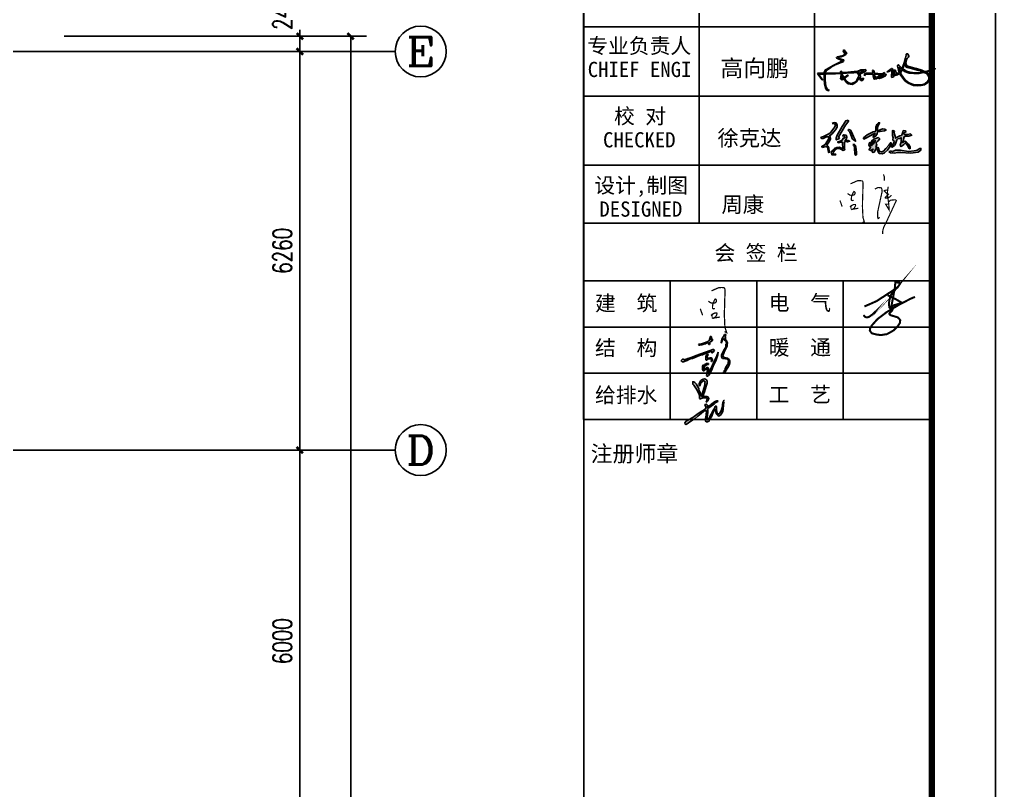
# Model space of a CAD drawing. Extents: x -17471 to 313636, y -71590 to 757901.
# Drawn here: x 110767 to 126100, y 176488 to 188595 of the extents above; entities that cross this region are included whole.
import ezdxf
from ezdxf.enums import TextEntityAlignment as Align

# ---------------------------------------------------------------- set-up
doc = ezdxf.new("R2010")
doc.units = 0
doc.header["$LTSCALE"] = 1000
doc.header["$MEASUREMENT"] = 0
for name, color, linetype in [('AXIS', 3, 'Continuous'), ('AXIS_TEXT', 7, 'Continuous'), ('DOTE', 1, 'Continuous'), ('PUB_TITLE', 4, 'Continuous'), ('图框', 7, 'Continuous'), ('玻璃', 155, 'Continuous')]:
    doc.layers.add(name, color=color, linetype=linetype)
doc.styles.add('_TCH_AXIS', font='COMPLEX', dxfattribs={"bigfont": 'GBCBIG'})
doc.styles.add('_TCH_DIM_T3', font='SIMPLEX', dxfattribs={"width": 0.705882, "bigfont": 'GBCBIG'})
doc.styles.add('COMPLEX', font='COMPLEX')
doc.styles.add('STYLE-黑体', font='simhei.ttf')
doc.styles.add('宋体', font='')
doc.styles.get('宋体').set_extended_font_data('SimSun')
doc.dimstyles.new('_TCH_ARCH&&100', dxfattribs={"dimtxt": 297.5, "dimasz": 100, "dimexe": 250, "dimexo": 300, "dimgap": 126.25, "dimtad": 1, "dimdec": 0, "dimzin": 0, "dimdsep": 46, "dimtxsty": '_TCH_DIM_T3', "dimblk": 'ARCHTICK', "dimcen": 0.09, "dimclrt": 7, "dimazin": 2, "dimtfac": 1, "dimtdec": 0, "dimtix": 1, "dimtmove": 2, "dimatfit": 3, "dimfxl": 0, "dimtolj": 1, "dimtzin": 0, "dimarcsym": 0})

# ---------------------------------------------------------------- blocks, each defined once
blk = doc.blocks.new('4444')
h = blk.add_hatch(color=256)
h.paths.add_polyline_path([(2410803, -791016), (2411313, -790632), (2412093, -789663), (2412505, -789070), (2412505, -788632), (2412242, -788111), (2411995, -788061), (2411616, -788105), (2411337, -788249), (2411892, -788360), (2412142, -788625), (2411979, -789013), (2411323, -789917), (2411020, -790315), (2410344, -790681), (2409405, -791142), (2408864, -791348), (2409008, -791619), (2409381, -791619), (2410113, -791261), (2410591, -791261), (2410731, -791432), (2410352, -792141), (2409776, -792930), (2409051, -793396), (2409221, -793632), (2409951, -793375), (2410308, -793539), (2410484, -794326), (2410561, -794770), (2410775, -794716), (2410698, -794452), (2410632, -793707), (2410385, -793306), (2410199, -793131), (2410797, -792211), (2410973, -791685), (2410935, -791197)])
h.paths.add_polyline_path([(2412531, -790837), (2412249, -791573), (2412276, -791917), (2412772, -791711), (2413009, -791612), (2412875, -791312), (2412868, -791146), (2414343, -788610), (2414866, -787929), (2415056, -787702), (2414976, -787475), (2414425, -787668), (2413626, -788914)])
h.paths.add_polyline_path([(2415969, -791762), (2416617, -792227), (2416466, -791795), (2416131, -791152), (2415795, -790270), (2415493, -789740), (2415114, -789595), (2414877, -789713), (2415352, -790226)])
h.paths.add_polyline_path([(2414395, -792307), (2414806, -792394), (2415319, -792232), (2414968, -792097), (2414260, -792075), (2414552, -791735), (2414671, -791324), (2414492, -790892), (2414022, -790779), (2413736, -790919), (2413887, -791184), (2414103, -791119), (2414243, -791411), (2414081, -791551), (2413876, -791513), (2413736, -791729), (2413692, -791875), (2413509, -792053), (2412757, -792356), (2412606, -792431), (2412741, -792577), (2413519, -792431), (2413714, -792475), (2413703, -792761), (2413746, -793806), (2413741, -794022), (2413492, -793774), (2412990, -793579), (2412433, -793644), (2411909, -793833), (2411487, -794238), (2411185, -794659), (2411196, -794962), (2411325, -795297), (2411498, -795297), (2412033, -795383), (2412179, -795097), (2411839, -795097), (2411568, -794994), (2411698, -794584), (2412011, -794141), (2412406, -793893), (2412725, -793844), (2413044, -793828), (2413470, -794071), (2413838, -794292), (2414195, -794136), (2414168, -793849), (2414119, -792915), (2414151, -792429)])
h.paths.add_polyline_path([(2416358, -793833), (2416472, -795062), (2416627, -795390), (2416841, -795271), (2416841, -794854), (2416752, -793990), (2416645, -793198), (2416293, -792918), (2415983, -792950), (2416306, -793178)])
h.paths.add_polyline_path([(2419255, -790808), (2418380, -791452), (2418385, -791579), (2418495, -791741), (2419045, -791464), (2419732, -791113), (2420722, -790547), (2421000, -790395), (2420806, -790793), (2420581, -791194), (2420675, -791354), (2421209, -791039), (2421508, -790531), (2421576, -790094), (2422116, -790020), (2423101, -789895), (2423457, -789732), (2423227, -789533), (2422698, -789481), (2422142, -789643), (2421608, -789926), (2421582, -789675), (2421555, -789115), (2421665, -788685), (2421922, -788350), (2422027, -788099), (2421760, -788078), (2421377, -788470), (2421162, -789099), (2421162, -789939), (2420544, -790138)])
h.paths.add_polyline_path([(2422893, -794437), (2422413, -794640), (2422044, -794542), (2421919, -794305), (2421814, -793957), (2421720, -793648), (2421393, -793582), (2421163, -793536), (2421229, -793241), (2421400, -793011), (2421288, -792860), (2421262, -792570), (2421637, -792196), (2422057, -791696), (2421801, -791414), (2421518, -791453), (2420716, -791736), (2420203, -792183), (2420177, -792827), (2420315, -793162), (2420085, -793195), (2419947, -792860), (2419861, -792406), (2419644, -792709), (2419618, -793097), (2419769, -793340), (2419999, -793642), (2419835, -793846), (2419657, -794063), (2419789, -794240), (2420052, -794332), (2420328, -794076), (2420552, -794003), (2420453, -794247), (2420374, -794496), (2420532, -794785), (2420815, -794674), (2420999, -794279), (2421176, -793911), (2421492, -793964), (2421604, -794444), (2421959, -794950), (2422603, -795075), (2423083, -794831), (2423774, -794266), (2424398, -793346), (2424681, -792807), (2424530, -792544), (2424089, -793122), (2423432, -793885)])
h.paths.add_polyline_path([(2420716, -792761), (2420519, -792873), (2420433, -792597), (2420558, -792361), (2420966, -792124), (2421032, -792086), (2421130, -792255), (2420907, -792472)], flags=16)
h.paths.add_polyline_path([(2426876, -791458), (2426893, -791854), (2426852, -792423), (2426645, -793141), (2426786, -793413), (2427083, -793248), (2427479, -792992), (2427768, -792646), (2427957, -792802), (2428337, -793231), (2428609, -793817), (2428865, -793899), (2428890, -793462), (2428519, -792901), (2428023, -792448), (2427695, -792189), (2427190, -792539), (2427314, -792143), (2427363, -791730), (2427570, -791236), (2427834, -791128), (2428609, -791095), (2429245, -790881), (2428956, -790601), (2428304, -790683), (2427553, -790749), (2427479, -790436), (2427677, -790263), (2427949, -790040), (2427751, -789883), (2427314, -789834), (2427215, -790197), (2427091, -790625), (2426901, -790922), (2426530, -791005), (2425779, -791401), (2425597, -791549), (2425540, -791054), (2425391, -790609), (2425267, -790180), (2425375, -789933), (2425086, -789826), (2424904, -789883), (2424929, -790271), (2424929, -790972), (2425094, -791491), (2424995, -791755), (2425045, -792110), (2425234, -792077), (2425259, -792456), (2424871, -793289), (2424607, -793413), (2424855, -793569), (2425333, -793182), (2425556, -792786), (2425721, -792349), (2425861, -791928), (2426126, -791697), (2426480, -791607)])
h.paths.add_polyline_path([(2428936, -794931), (2430663, -794692), (2431250, -794235), (2431308, -793837), (2431047, -793888), (2430460, -794228), (2429749, -794417), (2428501, -794547), (2426644, -794206), (2425607, -794243), (2424940, -794547), (2424359, -794409), (2424142, -794612), (2424475, -794859), (2425346, -794924), (2426071, -794721), (2426804, -794743)])
for points in [[(2411337, -788249), (2411892, -788360), (2412142, -788625), (2411979, -789013), (2411323, -789917), (2411020, -790315), (2410344, -790681), (2409405, -791142), (2408864, -791348), (2409008, -791619), (2409381, -791619), (2410113, -791261), (2410591, -791261), (2410731, -791432), (2410352, -792141), (2409776, -792930), (2409051, -793396), (2409221, -793632), (2409951, -793375), (2410308, -793539), (2410484, -794326), (2410561, -794770), (2410775, -794716), (2410698, -794452), (2410632, -793707), (2410385, -793306), (2410199, -793131), (2410797, -792211), (2410973, -791685), (2410935, -791197), (2410803, -791016), (2411313, -790632), (2412093, -789663), (2412505, -789070), (2412505, -788632), (2412242, -788111), (2411995, -788061), (2411616, -788105), (2411337, -788249)], [(2414976, -787475), (2414425, -787668), (2413626, -788914), (2412531, -790837), (2412249, -791573), (2412276, -791917), (2412772, -791711), (2413009, -791612), (2412875, -791312), (2412868, -791146), (2414343, -788610), (2414866, -787929), (2415056, -787702), (2414976, -787475)], [(2418380, -791452), (2419255, -790808), (2420544, -790138), (2421162, -789939), (2421162, -789099), (2421377, -788470), (2421760, -788078), (2422027, -788099), (2421922, -788350), (2421665, -788685), (2421555, -789115), (2421582, -789675), (2421608, -789926), (2422142, -789643), (2422698, -789481), (2423227, -789533), (2423457, -789732), (2423101, -789895), (2422116, -790020), (2421576, -790094), (2421508, -790531), (2421209, -791039), (2420675, -791354), (2420581, -791194), (2420806, -790793), (2421000, -790395), (2420722, -790547), (2419732, -791113), (2419045, -791464), (2418495, -791741), (2418385, -791579), (2418380, -791452)], [(2414877, -789713), (2415352, -790226), (2415969, -791762), (2416617, -792227), (2416466, -791795), (2416131, -791152), (2415795, -790270), (2415493, -789740), (2415114, -789595), (2414877, -789713)], [(2413887, -791184), (2414103, -791119), (2414103, -791119), (2414243, -791411), (2414081, -791551), (2413876, -791513), (2413736, -791729), (2413692, -791875), (2413509, -792053), (2412757, -792356), (2412606, -792431), (2412741, -792577), (2412741, -792577), (2413519, -792431), (2413714, -792475), (2413703, -792761), (2413746, -793806), (2413741, -794022), (2413492, -793774), (2412990, -793579), (2412433, -793644), (2411909, -793833), (2411487, -794238), (2411185, -794659), (2411196, -794962), (2411325, -795297), (2411498, -795297), (2412033, -795383), (2412179, -795097), (2411839, -795097), (2411568, -794994), (2411698, -794584), (2412011, -794141), (2412406, -793893), (2412725, -793844), (2413044, -793828), (2413470, -794071), (2413838, -794292), (2414195, -794136), (2414168, -793849), (2414119, -792915), (2414151, -792429), (2414395, -792307), (2414806, -792394), (2415319, -792232), (2414968, -792097), (2414260, -792075), (2414552, -791735), (2414671, -791324), (2414492, -790892), (2414022, -790779), (2413736, -790919), (2413887, -791184)], [(2415983, -792950), (2416306, -793178), (2416358, -793833), (2416472, -795062), (2416627, -795390), (2416841, -795271), (2416841, -794854), (2416752, -793990), (2416645, -793198), (2416293, -792918), (2415983, -792950)], [(2419861, -792406), (2419947, -792860), (2420085, -793195), (2420085, -793195), (2420315, -793162), (2420177, -792827), (2420203, -792183), (2420716, -791736), (2421518, -791453), (2421801, -791414), (2422057, -791696), (2421637, -792196), (2421262, -792570), (2421288, -792860), (2421400, -793011), (2421229, -793241), (2421163, -793536), (2421393, -793582), (2421720, -793648), (2421814, -793957), (2421919, -794305), (2422044, -794542), (2422044, -794542), (2422413, -794640), (2422893, -794437), (2423432, -793885), (2424089, -793122), (2424530, -792544), (2424530, -792544), (2424681, -792807), (2424398, -793346), (2423774, -794266), (2423083, -794831), (2422603, -795075), (2421959, -794950), (2421604, -794444), (2421492, -793964), (2421176, -793911), (2420999, -794279), (2420815, -794674), (2420532, -794785), (2420374, -794496), (2420453, -794247), (2420552, -794003), (2420328, -794076), (2420052, -794332), (2419789, -794240), (2419657, -794063), (2419835, -793846), (2419999, -793642), (2419769, -793340), (2419618, -793097), (2419644, -792709), (2419861, -792406), (2419861, -792406)]]:
    blk.add_lwpolyline(points)
for points in [[(2425375, -789933), (2425267, -790180), (2425391, -790609), (2425540, -791054), (2425597, -791549), (2425779, -791401), (2426530, -791005), (2426901, -790922), (2427091, -790625), (2427215, -790197), (2427314, -789834), (2427751, -789883), (2427949, -790040), (2427677, -790263), (2427479, -790436), (2427553, -790749), (2427553, -790749), (2428304, -790683), (2428956, -790601), (2429245, -790881), (2428609, -791095), (2427834, -791128), (2427570, -791236), (2427363, -791730), (2427314, -792143), (2427190, -792539), (2427695, -792189), (2428023, -792448), (2428519, -792901), (2428890, -793462), (2428865, -793899), (2428609, -793817), (2428337, -793231), (2427957, -792802), (2427768, -792646), (2427479, -792992), (2427083, -793248), (2426786, -793413), (2426645, -793141), (2426852, -792423), (2426893, -791854), (2426876, -791458), (2426480, -791607), (2426126, -791697), (2425861, -791928), (2425721, -792349), (2425556, -792786), (2425333, -793182), (2424855, -793569), (2424607, -793413), (2424871, -793289), (2425259, -792456), (2425234, -792077), (2425045, -792110), (2424995, -791755), (2425094, -791491), (2424929, -790972), (2424929, -790271), (2424904, -789883), (2425086, -789826)], [(2420966, -792124), (2420558, -792361), (2420433, -792597), (2420519, -792873), (2420716, -792761), (2420907, -792472), (2421130, -792255), (2421032, -792086)], [(2424359, -794409), (2424940, -794547), (2425607, -794243), (2426644, -794206), (2428501, -794547), (2429749, -794417), (2430460, -794228), (2431047, -793888), (2431308, -793837), (2431250, -794235), (2430663, -794692), (2428936, -794931), (2426804, -794743), (2426071, -794721), (2425346, -794924), (2424475, -794859), (2424142, -794612)]]:
    blk.add_lwpolyline(points, close=True)
blk = doc.blocks.new('A$C5036373A')
at = {"linetype": 'ByBlock', "lineweight": 9, "ltscale": 300, "const_width": 100}
for points in [[(3701, 5014), (3788, 4786), (3782, 4494)], [(933, 4220), (1518, 4475), (1762, 4479), (1913, 4467), (1968, 4413), (1991, 4251), (1935, 2341), (1984, 1374), (2123, 929), (1956, 1019)], [(682, 3398), (900, 3258), (1080, 3254), (1223, 3276), (1272, 3322), (1311, 3386), (1321, 3478), (1275, 3549), (1223, 3574), (1150, 3464), (1013, 3109), (1006, 2848), (1066, 2806), (1192, 2833)], [(2979, 3779), (3251, 3909), (3529, 3879), (3591, 3710), (3593, 3546), (3555, 3398), (3226, 1882), (3213, 1589), (3213, 1431), (3237, 1326), (3262, 1289), (3317, 1320), (3377, 1416)], [(3801, 3662), (4062, 3705), (4028, 3374), (3781, 3600), (3778, 3697)], [(4166, 3392), (3855, 3077), (3875, 3010), (4040, 3030), (4225, 3101), (4360, 3230), (4363, 3289)], [(4107, 3985), (4062, 3705), (4028, 3374), (4148, 2571), (4186, 2016), (3890, 2500), (4153, 2500)], [(47, 2812), (231, 2300)], [(890, 2361), (969, 2242), (1000, 2382), (1194, 2482), (1340, 2473), (1361, 2400), (1312, 2282), (1249, 2173), (1051, 2051), (1015, 2082), (1261, 2103), (1586, 2160)], [(4130, 2694), (4311, 2840), (4535, 2863), (4700, 2873), (4740, 2844), (4783, 2797), (4037, 1189), (3729, 560), (3670, 344), (3637, 198), (3645, 2)]]:
    blk.add_lwpolyline(points, dxfattribs=at)
blk = doc.blocks.new('3333')
h = blk.add_hatch(color=256)
h.paths.add_polyline_path([(2531856, -909664), (2519411, -910822), (2516955, -910993), (2516136, -910879), (2515945, -909509), (2514917, -909299), (2514441, -909832), (2514517, -910803), (2514631, -911183), (2495464, -911621), (2495330, -910879), (2495978, -909604), (2496854, -908367), (2498015, -907339), (2500567, -905874), (2504552, -903085), (2505809, -902267), (2507580, -901239), (2510970, -900155), (2514150, -898899), (2516378, -898042), (2518111, -896977), (2518626, -895044), (2516722, -894359), (2514132, -893483), (2512018, -892741), (2511961, -892266), (2512532, -891714), (2515275, -891181), (2518245, -890020), (2520054, -889221), (2521292, -888364), (2522304, -887062), (2521561, -885921), (2520552, -884189), (2519828, -883123), (2518914, -882724), (2518209, -882800), (2518019, -883428), (2518312, -884834), (2520132, -887010), (2520021, -887864), (2517679, -889324), (2510319, -891280), (2509272, -891831), (2509685, -892877), (2512193, -894172), (2515639, -895219), (2516852, -895604), (2513788, -897990), (2505216, -902122), (2497360, -906749), (2495458, -907686), (2494157, -910482), (2494047, -911694), (2485916, -911887), (2485778, -912466), (2485833, -913072), (2491511, -919903), (2491897, -919875), (2487404, -913512), (2487708, -913072), (2493964, -912796), (2493942, -919062), (2494471, -925492), (2495441, -930426), (2497424, -933245), (2499319, -933993), (2499937, -933200), (2499275, -932408), (2498306, -932628), (2496102, -928091), (2495132, -920339), (2495088, -915362), (2495485, -912543), (2508046, -912631), (2514922, -912279), (2515231, -913204), (2514746, -916243), (2514658, -918665), (2516685, -920031), (2518404, -919238), (2518977, -919062), (2521798, -922894), (2524090, -924964), (2526690, -925580), (2529158, -925845), (2531494, -924744), (2534938, -921964), (2536345, -920039), (2537470, -918504), (2538228, -917444), (2538595, -917292), (2538704, -917574), (2538877, -919261), (2539699, -920645), (2540608, -921164), (2541626, -920904), (2542924, -920212), (2543011, -919563), (2543335, -918850), (2543400, -918201), (2542773, -918093), (2541864, -918677), (2541452, -919282), (2541128, -919693), (2540543, -919455), (2539786, -917747), (2539461, -915346), (2539280, -913744), (2538877, -912853), (2539482, -912620), (2540584, -912107), (2542276, -911195), (2543341, -910615), (2544689, -909938), (2546119, -908903), (2546557, -907875), (2546081, -907266), (2544158, -907286), (2540006, -907533), (2536369, -908960)])
h.paths.add_polyline_path([(2534622, -911035), (2535947, -911623), (2537083, -913221), (2537734, -914642), (2537103, -916282), (2536009, -918510), (2534831, -920340), (2532348, -922842), (2529571, -924439), (2527404, -924608), (2524943, -923935), (2520795, -920185), (2519596, -918272), (2520753, -917473), (2521931, -916380), (2524329, -914446), (2523908, -914025), (2523088, -914383), (2519932, -916779), (2519133, -917221), (2518775, -916800), (2516713, -913247), (2516629, -912175), (2517218, -911986), (2521978, -911581), (2531214, -911098)], flags=16)
h.paths.add_polyline_path([(2535847, -909751), (2538540, -909037), (2540728, -908574), (2543211, -908616), (2543863, -909142), (2541864, -910172), (2539571, -911412), (2538056, -911770), (2537551, -910950), (2536036, -910235)], flags=16)
h.paths.add_polyline_path([(2518249, -917726), (2517660, -918335), (2516503, -918609), (2515935, -917662), (2515935, -915707), (2516505, -914914), (2517429, -916506)], flags=16)
h = blk.add_hatch(color=256)
h.paths.add_polyline_path([(2626143, -913897), (2623430, -911259), (2622017, -910219), (2628899, -907982), (2633639, -906186), (2631477, -906446), (2624575, -908607), (2621085, -909648), (2619991, -909622), (2616814, -907956), (2610102, -905945), (2605024, -904436), (2599320, -903056), (2597940, -902354), (2597106, -900480), (2596663, -898996), (2597603, -895005), (2598410, -893287), (2599999, -891387), (2600572, -890294), (2600077, -889070), (2598983, -887274), (2597603, -887301), (2597134, -887821), (2597134, -888940), (2596144, -892350), (2594660, -898622), (2593305, -902214), (2591842, -905559), (2591400, -905507), (2589863, -903607), (2587857, -901681), (2586972, -901030), (2586477, -901577), (2586217, -902722), (2586737, -904414), (2587493, -908110), (2588430, -910218), (2587857, -911103), (2586790, -911546), (2585982, -911572), (2585409, -911884), (2585201, -912535), (2584810, -912795), (2584576, -911702), (2583951, -908683), (2583300, -907850), (2582310, -907902), (2581971, -909073), (2582362, -909854), (2581763, -911493), (2581138, -913315), (2580487, -914591), (2580278, -914200), (2580330, -910713), (2580174, -907459), (2579705, -906236), (2579132, -905793), (2578325, -906184), (2576632, -907303), (2573064, -910088), (2573205, -910466), (2576067, -909240), (2578111, -907828), (2578594, -908163), (2578817, -908980), (2578669, -915777), (2579152, -916965), (2580490, -916705), (2581716, -915257), (2582608, -913771), (2582943, -913028), (2583575, -914477), (2584281, -914328), (2586028, -913697), (2587291, -913103), (2588815, -912434), (2589633, -913548), (2591566, -916371), (2595926, -921919), (2599606, -924371), (2603099, -926116), (2606444, -927156), (2610644, -927751), (2615699, -927305), (2620271, -926228), (2624099, -923591), (2626292, -920916), (2627518, -917611)])
h.paths.add_polyline_path([(2625585, -916909), (2625468, -919680), (2623922, -922101), (2620298, -924910), (2617905, -925785), (2613936, -926369), (2610638, -926340), (2606144, -925902), (2601562, -924065), (2598673, -922548), (2595871, -920040), (2593069, -916540), (2591318, -913857), (2590059, -911539), (2590205, -910869), (2591256, -908565), (2591952, -907924), (2592886, -907924), (2594812, -909469), (2600649, -911861), (2606690, -912269), (2613490, -911978), (2618785, -910959), (2619807, -910872), (2622462, -912301), (2624564, -914459)], flags=16)
h.paths.add_polyline_path([(2617386, -910385), (2614748, -910671), (2609901, -911121), (2604931, -910998), (2601516, -910549), (2597262, -909016), (2594235, -907279), (2592967, -906788), (2592620, -906093), (2593131, -905153), (2594276, -901965), (2594665, -901168), (2595094, -900534), (2595156, -900371), (2595667, -901638), (2596730, -903580), (2598367, -904499), (2604829, -906073), (2610964, -907831), (2616302, -909261), (2617447, -909936)], flags=16)
h.paths.add_polyline_path([(2591248, -907180), (2590717, -908100), (2589756, -908999), (2589326, -909162), (2588794, -907323), (2588079, -905075), (2588263, -904523), (2588917, -905034), (2590389, -906526)], flags=16)
h = blk.add_hatch(color=256)
h.paths.add_polyline_path([(2556852, -909733), (2556171, -908284), (2555520, -907751), (2554957, -907988), (2554543, -908875), (2555017, -910177), (2555193, -911872), (2550428, -911626), (2546314, -911685), (2544775, -912129), (2544597, -913135), (2544616, -914941), (2546067, -913433), (2550152, -912812), (2555391, -913048), (2555687, -915474), (2556190, -918669), (2557848, -919083), (2560098, -918639), (2560897, -917840), (2563117, -918225), (2565899, -917515), (2571149, -915176), (2571830, -914200), (2571475, -912987), (2568988, -912632), (2568367, -912543), (2569758, -911360), (2569699, -910857), (2567064, -912395), (2561470, -911981), (2557128, -911817)])
h.paths.add_polyline_path([(2557461, -913143), (2561713, -913205), (2564514, -913453), (2565240, -913744), (2562792, -914946), (2561776, -915899), (2560531, -916604), (2558934, -916252), (2557503, -915112), (2557046, -914117), (2557109, -913412)], flags=16)
h.paths.add_polyline_path([(2557503, -916314), (2558457, -917205), (2558996, -917703), (2558643, -917848), (2557606, -917496), (2556984, -916936), (2557109, -916438)], flags=16)
h.paths.add_polyline_path([(2563352, -915526), (2565281, -914469), (2566650, -913785), (2567438, -913868), (2569181, -914179), (2568870, -914884), (2566982, -915796), (2563995, -917081), (2562813, -917164), (2562771, -916749)], flags=16)
for points in [[(2518312, -884834), (2520132, -887010), (2520021, -887864), (2517679, -889324), (2510319, -891280), (2509272, -891831), (2509685, -892877), (2512193, -894172), (2515639, -895219), (2516852, -895604), (2513788, -897990), (2505216, -902122), (2497360, -906749), (2495458, -907686), (2494157, -910482), (2494047, -911694), (2485916, -911887), (2485778, -912466), (2485833, -913072), (2491511, -919903), (2491897, -919875), (2487404, -913512), (2487708, -913072), (2493964, -912796), (2493942, -919062), (2494471, -925492), (2495441, -930426), (2497424, -933245), (2499319, -933993), (2499937, -933200), (2499275, -932408), (2498306, -932628), (2496102, -928091), (2495132, -920339), (2495088, -915362), (2495485, -912543), (2508046, -912631), (2514922, -912279), (2515231, -913204), (2514746, -916243), (2514658, -918665), (2516685, -920031), (2518404, -919238), (2518977, -919062), (2521798, -922894), (2524090, -924964), (2526690, -925580), (2529158, -925845), (2531494, -924744), (2534938, -921964), (2536345, -920039), (2537470, -918504), (2538228, -917444), (2538595, -917292), (2538704, -917574), (2538877, -919261), (2539699, -920645), (2540608, -921164), (2541626, -920904), (2542924, -920212), (2543011, -919563), (2543335, -918850), (2543400, -918201), (2542773, -918093), (2541864, -918677), (2541452, -919282), (2541128, -919693), (2540543, -919455), (2539786, -917747), (2539461, -915346), (2539280, -913744), (2538997, -913119), (2538997, -912806), (2539482, -912620), (2540584, -912107), (2542276, -911195), (2543341, -910615), (2544689, -909938), (2546119, -908903), (2546557, -907875), (2546081, -907266), (2544158, -907286), (2540006, -907533), (2536369, -908960), (2531856, -909664), (2519411, -910822), (2516955, -910993), (2516136, -910879), (2515945, -909509), (2514917, -909299), (2514441, -909832), (2514517, -910803), (2514631, -911183), (2495464, -911621), (2495330, -910879), (2495978, -909604), (2496854, -908367), (2498015, -907339), (2500567, -905874), (2504552, -903085), (2505809, -902267), (2507580, -901239), (2510970, -900155), (2514150, -898899), (2516378, -898042), (2518111, -896977), (2518626, -895044), (2516722, -894359), (2514132, -893483), (2512018, -892741), (2511961, -892266), (2512532, -891714), (2515275, -891181), (2518245, -890020), (2520054, -889221), (2521292, -888364), (2522304, -887062), (2521561, -885921), (2520552, -884189), (2519828, -883123), (2518914, -882724), (2518209, -882800), (2518019, -883428)], [(2573205, -910466), (2576067, -909240), (2578111, -907828), (2578594, -908163), (2578817, -908980), (2578669, -915777), (2579152, -916965), (2580490, -916705), (2581716, -915257), (2582608, -913771), (2582943, -913028), (2583575, -914477), (2584281, -914328), (2586028, -913697), (2587291, -913103), (2588815, -912434), (2589633, -913548), (2591566, -916371), (2595926, -921919), (2599606, -924371), (2603099, -926116), (2606444, -927156), (2610644, -927751), (2615699, -927305), (2620271, -926228), (2624099, -923591), (2626292, -920916), (2627518, -917611), (2626143, -913897), (2623430, -911259), (2622017, -910219), (2628899, -907982), (2633639, -906186), (2631477, -906446), (2624575, -908607), (2621085, -909648), (2619991, -909622), (2616814, -907956), (2610102, -905945), (2605024, -904436), (2599320, -903056), (2597940, -902354), (2597106, -900480), (2596663, -898996), (2597603, -895005), (2598410, -893287), (2599999, -891387), (2600572, -890294), (2600077, -889070), (2598983, -887274), (2597603, -887301), (2597134, -887821), (2597134, -888940), (2596144, -892350), (2594660, -898622), (2593305, -902214), (2591842, -905559), (2591400, -905507), (2589863, -903607), (2587857, -901681), (2586972, -901030), (2586477, -901577), (2586217, -902722), (2586737, -904414), (2587493, -908110), (2588430, -910218), (2587857, -911103), (2586790, -911546), (2585982, -911572), (2585409, -911884), (2585201, -912535), (2584810, -912795), (2584576, -911702), (2583951, -908683), (2583300, -907850), (2582310, -907902), (2581971, -909073), (2582362, -909854), (2581763, -911493), (2581138, -913315), (2580487, -914591), (2580278, -914200), (2580330, -910713), (2580174, -907459), (2579705, -906236), (2579132, -905793), (2578325, -906184), (2576632, -907303), (2573064, -910088)], [(2588917, -905034), (2588263, -904523), (2588079, -905075), (2588794, -907323), (2589326, -909162), (2589756, -908999), (2590717, -908100), (2591248, -907180), (2590389, -906526)], [(2595156, -900371), (2595667, -901638), (2596730, -903580), (2598367, -904499), (2604829, -906073), (2610964, -907831), (2616302, -909261), (2617447, -909936), (2617386, -910385), (2614748, -910671), (2609901, -911121), (2604931, -910998), (2601516, -910549), (2597262, -909016), (2594235, -907279), (2592967, -906788), (2592620, -906093), (2593131, -905153), (2594276, -901965), (2594665, -901168), (2595094, -900534)], [(2516419, -915034), (2515935, -915707), (2515935, -917662), (2516503, -918609), (2517660, -918335), (2518249, -917726), (2517429, -916506), (2516587, -915055)], [(2517218, -911986), (2516629, -912175), (2516713, -913247), (2518775, -916800), (2519133, -917221), (2519932, -916779), (2523088, -914383), (2523908, -914025), (2524329, -914446), (2521931, -916380), (2520753, -917473), (2519596, -918272), (2520795, -920185), (2524943, -923935), (2527404, -924608), (2529571, -924439), (2532348, -922842), (2534831, -920340), (2536009, -918510), (2537103, -916282), (2537734, -914642), (2537083, -913221), (2535947, -911623), (2534622, -911035), (2531214, -911098), (2521978, -911581)], [(2543211, -908616), (2540728, -908574), (2538540, -909037), (2535847, -909751), (2536036, -910235), (2537551, -910950), (2538056, -911770), (2539571, -911412), (2541864, -910172), (2543863, -909142)], [(2544616, -914941), (2546067, -913433), (2550152, -912812), (2555391, -913048), (2555687, -915474), (2556190, -918669), (2557848, -919083), (2560098, -918639), (2560897, -917840), (2563117, -918225), (2565899, -917515), (2571149, -915176), (2571830, -914200), (2571475, -912987), (2568988, -912632), (2568367, -912543), (2569758, -911360), (2569699, -910857), (2567064, -912395), (2561470, -911981), (2557562, -911833), (2557118, -911745), (2556852, -909733), (2556171, -908284), (2555520, -907751), (2554957, -907988), (2554543, -908875), (2555017, -910177), (2555165, -911597), (2555017, -911863), (2550428, -911626), (2546314, -911685), (2544775, -912129), (2544597, -913135)], [(2557503, -916314), (2558457, -917205), (2558996, -917703), (2558643, -917848), (2557606, -917496), (2556984, -916936), (2557109, -916438)], [(2557461, -913143), (2561713, -913205), (2564514, -913453), (2565240, -913744), (2562792, -914946), (2561776, -915899), (2560531, -916604), (2558934, -916252), (2557503, -915112), (2557046, -914117), (2557109, -913412)], [(2566650, -913785), (2565281, -914469), (2563352, -915526), (2562771, -916749), (2562813, -917164), (2563995, -917081), (2566982, -915796), (2568870, -914884), (2569181, -914179), (2567438, -913868)], [(2591952, -907924), (2592886, -907924), (2594812, -909469), (2600649, -911861), (2606690, -912269), (2613490, -911978), (2618785, -910959), (2619807, -910872), (2622462, -912301), (2624564, -914459), (2625585, -916909), (2625468, -919680), (2623922, -922101), (2620298, -924910), (2617905, -925785), (2613936, -926369), (2610638, -926340), (2606144, -925902), (2601562, -924065), (2598673, -922548), (2595871, -920040), (2593069, -916540), (2591318, -913857), (2590059, -911539), (2590205, -910869), (2591256, -908565)]]:
    blk.add_lwpolyline(points, close=True)
blk = doc.blocks.new('建筑图签A1')
h = blk.add_hatch(color=256)
h.paths.add_polyline_path([(121295, 40078), (121338, 40093), (121414, 40120), (121452, 40137), (121499, 40150), (121526, 40164), (121558, 40175), (121578, 40182), (121614, 40195), (121631, 40202), (121640, 40204), (121642, 40193), (121638, 40183), (121646, 40180), (121651, 40182), (121666, 40193), (121674, 40204), (121683, 40220), (121676, 40234), (121658, 40231), (121619, 40217), (121546, 40192), (121456, 40159), (121400, 40138), (121318, 40107), (121270, 40090), (121264, 40091), (121240, 40079), (121225, 40075), (121221, 40072), (121202, 40072), (121201, 40081), (121197, 40086), (121187, 40083), (121182, 40078), (121166, 40065), (121163, 40058), (121166, 40047), (121175, 40041), (121196, 40041), (121255, 40061)])
h.paths.add_polyline_path([(121616, 40353), (121624, 40357), (121635, 40360), (121643, 40365), (121649, 40369), (121651, 40375), (121655, 40380), (121657, 40392), (121650, 40401), (121643, 40398), (121637, 40390), (121630, 40386), (121626, 40394), (121629, 40399), (121633, 40406), (121637, 40414), (121640, 40421), (121640, 40428), (121638, 40433), (121627, 40434), (121620, 40434), (121617, 40430), (121615, 40423), (121612, 40416), (121611, 40406), (121609, 40398), (121606, 40385), (121604, 40376), (121599, 40368), (121592, 40366), (121579, 40357), (121552, 40346), (121529, 40337), (121514, 40331), (121499, 40325), (121475, 40319), (121447, 40317), (121436, 40313), (121438, 40302), (121455, 40300), (121489, 40305), (121517, 40315), (121544, 40323), (121561, 40332), (121578, 40338), (121586, 40342), (121590, 40338), (121589, 40330), (121590, 40319), (121595, 40311), (121601, 40310), (121608, 40313), (121611, 40320), (121611, 40333), (121612, 40345)])
h.paths.add_polyline_path([(121569, 40095), (121568, 40107), (121568, 40124), (121575, 40134), (121587, 40146), (121585, 40155), (121570, 40157), (121560, 40148), (121553, 40131), (121549, 40115), (121550, 40092), (121549, 40079), (121547, 40069), (121553, 40065), (121562, 40065), (121573, 40073), (121582, 40082), (121596, 40086), (121616, 40087), (121623, 40084), (121632, 40080), (121636, 40069), (121633, 40057), (121636, 40045), (121642, 40044), (121649, 40049), (121653, 40069), (121648, 40091), (121634, 40099), (121611, 40099), (121582, 40098)], flags=17)
h.paths.add_polyline_path([(121559, 39994), (121568, 39997), (121589, 39999), (121590, 40010), (121581, 40013), (121564, 40013), (121557, 40010), (121544, 40004), (121534, 40001), (121531, 39992), (121534, 39980), (121540, 39974), (121549, 39975), (121551, 39982)], flags=17)
h.paths.add_polyline_path([(121517, 39934), (121522, 39950), (121522, 39972), (121520, 39987), (121508, 39990), (121502, 39983), (121499, 39966), (121495, 39945), (121495, 39925), (121502, 39906), (121506, 39899), (121523, 39900), (121535, 39906), (121544, 39918), (121553, 39925), (121560, 39930), (121569, 39937), (121578, 39928), (121577, 39906), (121571, 39892), (121570, 39866), (121564, 39842), (121560, 39827), (121565, 39815), (121577, 39814), (121591, 39825), (121613, 39852), (121637, 39905), (121667, 39972), (121710, 40072), (121737, 40149), (121742, 40191), (121721, 40132), (121687, 40060), (121664, 40014), (121632, 39938), (121616, 39911), (121595, 39868), (121583, 39848), (121584, 39866), (121589, 39895), (121594, 39914), (121592, 39929), (121585, 39946), (121575, 39952), (121564, 39950), (121547, 39939), (121540, 39928), (121529, 39914), (121518, 39917)])
for points in [[(121823, 40118), (121816, 40133), (121820, 40151), (121830, 40175), (121842, 40207), (121858, 40231), (121883, 40289), (121887, 40311), (121888, 40330), (121887, 40350), (121879, 40370), (121862, 40385), (121858, 40396), (121856, 40416), (121855, 40431), (121857, 40444), (121861, 40467), (121854, 40469), (121843, 40467), (121829, 40439), (121815, 40425), (121805, 40403), (121797, 40371), (121790, 40349), (121790, 40338), (121796, 40331), (121797, 40341), (121807, 40366), (121813, 40382), (121823, 40400), (121828, 40403), (121835, 40398), (121848, 40376), (121856, 40364), (121869, 40353), (121873, 40329), (121866, 40315), (121862, 40271), (121832, 40222), (121814, 40186), (121794, 40148), (121797, 40114), (121802, 40106), (121813, 40093), (121858, 40085), (121885, 40084), (121897, 40074), (121903, 40059), (121901, 40022), (121893, 40000), (121886, 39985), (121875, 39970), (121855, 39932), (121850, 39902), (121828, 39885), (121831, 39871), (121838, 39861), (121844, 39861), (121852, 39875), (121869, 39910), (121884, 39935), (121905, 39968), (121918, 39989), (121925, 40024), (121925, 40056), (121908, 40085), (121895, 40094), (121867, 40101), (121853, 40103), (121833, 40113)], [(121465, 39532), (121461, 39560), (121447, 39581), (121441, 39613), (121429, 39639), (121415, 39664), (121402, 39687), (121376, 39716), (121360, 39726), (121344, 39726), (121344, 39711), (121344, 39688), (121362, 39672), (121383, 39639), (121413, 39592), (121428, 39559), (121445, 39529), (121452, 39489), (121452, 39475), (121452, 39465), (121460, 39457), (121468, 39458), (121484, 39467), (121499, 39468), (121524, 39472), (121540, 39476), (121561, 39471), (121569, 39461), (121561, 39420), (121557, 39407), (121578, 39423), (121582, 39438), (121593, 39442), (121598, 39464), (121587, 39485), (121567, 39492), (121529, 39497), (121497, 39488), (121490, 39493), (121507, 39517), (121527, 39570), (121543, 39619), (121555, 39659), (121569, 39705), (121569, 39734), (121558, 39755), (121544, 39766), (121530, 39773), (121510, 39769), (121497, 39763), (121478, 39750), (121468, 39738), (121460, 39727), (121448, 39709), (121442, 39694), (121444, 39677), (121444, 39668), (121457, 39663), (121463, 39695), (121476, 39713), (121497, 39731), (121511, 39738), (121522, 39738), (121527, 39737), (121534, 39732), (121538, 39721), (121534, 39706), (121534, 39683), (121522, 39635), (121501, 39570), (121488, 39534), (121475, 39505), (121469, 39507)], [(121839, 39403), (121845, 39434), (121830, 39429), (121818, 39401), (121809, 39365), (121809, 39339), (121803, 39304), (121791, 39269), (121781, 39254), (121766, 39227), (121753, 39215), (121744, 39220), (121735, 39226), (121724, 39244), (121720, 39264), (121715, 39276), (121716, 39309), (121718, 39332), (121714, 39342), (121699, 39344), (121689, 39334), (121684, 39308), (121666, 39282), (121658, 39262), (121634, 39215), (121625, 39203), (121610, 39180), (121594, 39143), (121589, 39136), (121581, 39129), (121575, 39127), (121569, 39129), (121571, 39157), (121571, 39176), (121573, 39202), (121580, 39245), (121583, 39266), (121583, 39287), (121574, 39296), (121584, 39307), (121599, 39316), (121632, 39343), (121656, 39359), (121678, 39376), (121694, 39388), (121708, 39399), (121727, 39413), (121736, 39417), (121738, 39424), (121730, 39425), (121722, 39425), (121709, 39420), (121688, 39408), (121665, 39393), (121642, 39378), (121627, 39368), (121616, 39359), (121594, 39340), (121576, 39321), (121576, 39328), (121576, 39339), (121573, 39359), (121565, 39368), (121561, 39375), (121548, 39370), (121536, 39369), (121538, 39352), (121545, 39341), (121550, 39327), (121549, 39304), (121542, 39301), (121520, 39284), (121506, 39274), (121477, 39258), (121408, 39212), (121344, 39167), (121268, 39121), (121240, 39107), (121219, 39081), (121226, 39060), (121235, 39055), (121258, 39066), (121279, 39081), (121312, 39105), (121354, 39131), (121379, 39146), (121425, 39184), (121477, 39226), (121515, 39259), (121529, 39270), (121550, 39270), (121560, 39269), (121559, 39249), (121556, 39222), (121553, 39206), (121549, 39174), (121546, 39149), (121545, 39111), (121557, 39095), (121574, 39095), (121600, 39108), (121608, 39128), (121622, 39153), (121642, 39183), (121659, 39232), (121676, 39268), (121699, 39286), (121706, 39257), (121713, 39224), (121726, 39209), (121740, 39195), (121753, 39186), (121771, 39197), (121791, 39212), (121802, 39233), (121817, 39257), (121821, 39293), (121828, 39363), (121828, 39378)]]:
    blk.add_hatch(color=256).paths.add_polyline_path(points)
for p, q in [((121514, 40331), (121499, 40325)), ((121529, 40337), (121514, 40331)), ((121552, 40346), (121529, 40337)), ((121544, 40323), (121561, 40332)), ((121579, 40357), (121552, 40346)), ((121561, 40332), (121578, 40338)), ((121578, 40338), (121586, 40342)), ((121592, 40366), (121579, 40357)), ((121586, 40342), (121590, 40338)), ((121590, 40338), (121589, 40330)), ((121589, 40330), (121590, 40319)), ((121599, 40368), (121592, 40366)), ((121604, 40376), (121599, 40368)), ((121606, 40385), (121604, 40376)), ((121609, 40398), (121606, 40385)), ((121611, 40406), (121609, 40398)), ((121612, 40416), (121611, 40406)), ((121611, 40333), (121612, 40345)), ((121611, 40320), (121611, 40333)), ((121615, 40423), (121612, 40416)), ((121612, 40345), (121616, 40353)), ((121617, 40430), (121615, 40423)), ((121616, 40353), (121624, 40357)), ((121620, 40434), (121617, 40430)), ((121627, 40434), (121620, 40434)), ((121624, 40357), (121635, 40360)), ((121626, 40394), (121629, 40399)), ((121630, 40386), (121626, 40394)), ((121638, 40433), (121627, 40434)), ((121629, 40399), (121633, 40406)), ((121637, 40390), (121630, 40386)), ((121633, 40406), (121637, 40414)), ((121635, 40360), (121643, 40365)), ((121637, 40414), (121640, 40421)), ((121643, 40398), (121637, 40390)), ((121640, 40428), (121638, 40433)), ((121640, 40421), (121640, 40428)), ((121650, 40401), (121643, 40398)), ((121643, 40365), (121649, 40369)), ((121649, 40369), (121651, 40375)), ((121657, 40392), (121650, 40401)), ((121651, 40375), (121655, 40380)), ((121655, 40380), (121657, 40392)), ((121790, 40349), (121797, 40371)), ((121790, 40338), (121790, 40349)), ((121796, 40331), (121790, 40338)), ((121797, 40341), (121796, 40331)), ((121797, 40371), (121805, 40403)), ((121807, 40366), (121797, 40341)), ((121805, 40403), (121815, 40425)), ((121813, 40382), (121807, 40366)), ((121823, 40400), (121813, 40382)), ((121815, 40425), (121829, 40439)), ((121828, 40403), (121823, 40400)), ((121835, 40398), (121828, 40403)), ((121829, 40439), (121843, 40467)), ((121848, 40376), (121835, 40398)), ((121843, 40467), (121854, 40469)), ((121856, 40364), (121848, 40376)), ((121854, 40469), (121861, 40467)), ((121857, 40444), (121855, 40431)), ((121855, 40431), (121856, 40416)), ((121856, 40416), (121858, 40396)), ((121869, 40353), (121856, 40364)), ((121861, 40467), (121857, 40444)), ((121858, 40396), (121862, 40385)), ((121862, 40385), (121879, 40370)), ((121866, 40315), (121873, 40329)), ((121873, 40329), (121869, 40353)), ((121879, 40370), (121887, 40350)), ((121887, 40350), (121888, 40330)), ((121888, 40330), (121887, 40311)), ((121447, 40317), (121436, 40313)), ((121436, 40313), (121438, 40302)), ((121438, 40302), (121455, 40300)), ((121475, 40319), (121447, 40317)), ((121455, 40300), (121489, 40305)), ((121546, 40192), (121456, 40159)), ((121499, 40325), (121475, 40319)), ((121489, 40305), (121517, 40315)), ((121517, 40315), (121544, 40323)), ((121526, 40164), (121558, 40175)), ((121619, 40217), (121546, 40192)), ((121558, 40175), (121578, 40182)), ((121578, 40182), (121614, 40195)), ((121590, 40319), (121595, 40311)), ((121595, 40311), (121601, 40310)), ((121601, 40310), (121608, 40313)), ((121608, 40313), (121611, 40320)), ((121614, 40195), (121631, 40202)), ((121658, 40231), (121619, 40217)), ((121631, 40202), (121640, 40204)), ((121642, 40193), (121638, 40183)), ((121638, 40183), (121646, 40180)), ((121640, 40204), (121642, 40193)), ((121646, 40180), (121651, 40182)), ((121651, 40182), (121666, 40193)), ((121676, 40234), (121658, 40231)), ((121666, 40193), (121674, 40204)), ((121674, 40204), (121683, 40220)), ((121683, 40220), (121676, 40234)), ((121721, 40132), (121742, 40191)), ((121742, 40191), (121737, 40149)), ((121794, 40148), (121814, 40186)), ((121814, 40186), (121832, 40222)), ((121830, 40175), (121820, 40151)), ((121842, 40207), (121830, 40175)), ((121832, 40222), (121862, 40271)), ((121858, 40231), (121842, 40207)), ((121883, 40289), (121858, 40231)), ((121862, 40271), (121866, 40315)), ((121887, 40311), (121883, 40289)), ((121166, 40065), (121163, 40058)), ((121163, 40058), (121166, 40047)), ((121182, 40078), (121166, 40065)), ((121166, 40047), (121175, 40041)), ((121175, 40041), (121196, 40041)), ((121187, 40083), (121182, 40078)), ((121197, 40086), (121187, 40083)), ((121196, 40041), (121255, 40061)), ((121201, 40081), (121197, 40086)), ((121202, 40072), (121201, 40081)), ((121221, 40072), (121202, 40072)), ((121225, 40075), (121221, 40072)), ((121240, 40079), (121225, 40075)), ((121264, 40091), (121240, 40079)), ((121255, 40061), (121295, 40078)), ((121270, 40090), (121264, 40091)), ((121318, 40107), (121270, 40090)), ((121295, 40078), (121338, 40093)), ((121400, 40138), (121318, 40107)), ((121338, 40093), (121414, 40120)), ((121456, 40159), (121400, 40138)), ((121414, 40120), (121452, 40137)), ((121452, 40137), (121499, 40150)), ((121499, 40150), (121526, 40164)), ((121549, 40079), (121547, 40069)), ((121547, 40069), (121553, 40065)), ((121553, 40131), (121549, 40115)), ((121549, 40115), (121550, 40092)), ((121550, 40092), (121549, 40079)), ((121560, 40148), (121553, 40131)), ((121553, 40065), (121562, 40065)), ((121570, 40157), (121560, 40148)), ((121562, 40065), (121573, 40073)), ((121568, 40124), (121575, 40134)), ((121568, 40107), (121568, 40124)), ((121569, 40095), (121568, 40107)), ((121582, 40098), (121569, 40095)), ((121585, 40155), (121570, 40157)), ((121573, 40073), (121582, 40082)), ((121575, 40134), (121587, 40146)), ((121611, 40099), (121582, 40098)), ((121582, 40082), (121596, 40086)), ((121587, 40146), (121585, 40155)), ((121596, 40086), (121616, 40087)), ((121634, 40099), (121611, 40099)), ((121616, 40087), (121623, 40084)), ((121623, 40084), (121632, 40080)), ((121632, 40080), (121636, 40069)), ((121636, 40069), (121633, 40057)), ((121633, 40057), (121636, 40045)), ((121648, 40091), (121634, 40099)), ((121636, 40045), (121642, 40044)), ((121642, 40044), (121649, 40049)), ((121653, 40069), (121648, 40091)), ((121649, 40049), (121653, 40069)), ((121664, 40014), (121687, 40060)), ((121710, 40072), (121667, 39972)), ((121687, 40060), (121721, 40132)), ((121737, 40149), (121710, 40072)), ((121797, 40114), (121794, 40148)), ((121802, 40106), (121797, 40114)), ((121813, 40093), (121802, 40106)), ((121858, 40085), (121813, 40093)), ((121820, 40151), (121816, 40133)), ((121816, 40133), (121823, 40118)), ((121823, 40118), (121833, 40113)), ((121833, 40113), (121853, 40103)), ((121853, 40103), (121867, 40101)), ((121885, 40084), (121858, 40085)), ((121867, 40101), (121895, 40094)), ((121897, 40074), (121885, 40084)), ((121893, 40000), (121901, 40022)), ((121895, 40094), (121908, 40085)), ((121903, 40059), (121897, 40074)), ((121901, 40022), (121903, 40059)), ((121908, 40085), (121925, 40056)), ((121925, 40024), (121918, 39989)), ((121925, 40056), (121925, 40024)), ((121495, 39945), (121499, 39966)), ((121495, 39925), (121495, 39945)), ((121502, 39906), (121495, 39925)), ((121499, 39966), (121502, 39983)), ((121502, 39983), (121508, 39990)), ((121506, 39899), (121502, 39906)), ((121523, 39900), (121506, 39899)), ((121508, 39990), (121520, 39987)), ((121522, 39950), (121517, 39934)), ((121517, 39934), (121518, 39917)), ((121518, 39917), (121529, 39914)), ((121520, 39987), (121522, 39972)), ((121522, 39972), (121522, 39950)), ((121535, 39906), (121523, 39900)), ((121529, 39914), (121540, 39928)), ((121531, 39992), (121534, 40001)), ((121534, 39980), (121531, 39992)), ((121534, 40001), (121544, 40004)), ((121540, 39974), (121534, 39980)), ((121544, 39918), (121535, 39906)), ((121549, 39975), (121540, 39974)), ((121540, 39928), (121547, 39939)), ((121544, 40004), (121557, 40010)), ((121553, 39925), (121544, 39918)), ((121547, 39939), (121564, 39950)), ((121551, 39982), (121549, 39975)), ((121559, 39994), (121551, 39982)), ((121560, 39930), (121553, 39925)), ((121557, 40010), (121564, 40013)), ((121568, 39997), (121559, 39994)), ((121569, 39937), (121560, 39930)), ((121564, 40013), (121581, 40013)), ((121564, 39950), (121575, 39952)), ((121589, 39999), (121568, 39997)), ((121578, 39928), (121569, 39937)), ((121570, 39866), (121571, 39892)), ((121571, 39892), (121577, 39906)), ((121575, 39952), (121585, 39946)), ((121577, 39906), (121578, 39928)), ((121581, 40013), (121590, 40010)), ((121583, 39848), (121595, 39868)), ((121589, 39895), (121584, 39866)), ((121585, 39946), (121592, 39929)), ((121590, 40010), (121589, 39999)), ((121594, 39914), (121589, 39895)), ((121592, 39929), (121594, 39914)), ((121595, 39868), (121616, 39911)), ((121637, 39905), (121613, 39852)), ((121616, 39911), (121632, 39938)), ((121632, 39938), (121664, 40014)), ((121667, 39972), (121637, 39905)), ((121828, 39885), (121850, 39902)), ((121831, 39871), (121828, 39885)), ((121838, 39861), (121831, 39871)), ((121852, 39875), (121844, 39861)), ((121850, 39902), (121855, 39932)), ((121869, 39910), (121852, 39875)), ((121855, 39932), (121875, 39970)), ((121884, 39935), (121869, 39910)), ((121875, 39970), (121886, 39985)), ((121905, 39968), (121884, 39935)), ((121886, 39985), (121893, 40000)), ((121918, 39989), (121905, 39968)), ((121560, 39827), (121564, 39842)), ((121565, 39815), (121560, 39827)), ((121564, 39842), (121570, 39866)), ((121577, 39814), (121565, 39815)), ((121591, 39825), (121577, 39814)), ((121584, 39866), (121583, 39848)), ((121613, 39852), (121591, 39825)), ((121844, 39861), (121838, 39861))]:
    blk.add_line(p, q)
at = {"const_width": 32}
for points in [[(124041, 40908), (124232, 40992), (124467, 41145), (124560, 41205), (124596, 41258), (124591, 41280), (124546, 41287), (124527, 41290), (124519, 41201), (124456, 40866), (124433, 40895), (124425, 40950), (124434, 41012), (124452, 41079), (124487, 41128), (124511, 41155), (124398, 41012), (124295, 40902), (124160, 40777), (124108, 40742), (124072, 40736), (124050, 40745), (124027, 40773)], [(124406, 41086), (124525, 41027), (124620, 40972), (124639, 40958)], [(124442, 40898), (124476, 40906), (124497, 40892), (124476, 40845), (124434, 40800), (124435, 40786), (124453, 40771), (124564, 40737), (124585, 40718), (124604, 40691), (124597, 40647), (124564, 40596), (124501, 40533), (124396, 40474), (124302, 40459), (124234, 40467), (124158, 40486), (124126, 40528), (124127, 40556), (124154, 40607), (124246, 40710), (124390, 40819), (124579, 40932), (124761, 41027), (124835, 41059)], [(124468, 40915), (124598, 40956), (124636, 40962)]]:
    blk.add_lwpolyline(points, dxfattribs=at)
at = {"linetype": 'ByBlock', "lineweight": 9, "ltscale": 300, "const_width": 20}
for points in [[(121639, 41154), (121756, 41205), (121805, 41206), (121835, 41203), (121846, 41193), (121851, 41160), (121840, 40778), (121849, 40585), (121877, 40496), (121844, 40514)], [(121589, 40990), (121633, 40962), (121669, 40961), (121697, 40965), (121707, 40974), (121715, 40987), (121717, 41006), (121708, 41020), (121697, 41025), (121682, 41003), (121655, 40932), (121654, 40880), (121666, 40871), (121691, 40877)], [(121462, 40872), (121499, 40770)], [(121631, 40782), (121646, 40758), (121652, 40786), (121691, 40806), (121720, 40805), (121725, 40790), (121715, 40766), (121702, 40745), (121663, 40720), (121656, 40726), (121705, 40731), (121770, 40742)]]:
    blk.add_lwpolyline(points, dxfattribs=at)
blk.add_lwpolyline([(121457, 39663), (121463, 39695), (121476, 39713), (121497, 39731), (121511, 39738), (121522, 39738), (121527, 39737), (121534, 39732), (121538, 39721), (121534, 39706), (121534, 39683), (121522, 39635), (121501, 39570), (121488, 39534), (121475, 39505), (121469, 39507), (121465, 39532), (121461, 39560), (121447, 39581), (121441, 39613), (121429, 39639), (121415, 39664), (121402, 39687), (121376, 39716), (121360, 39726), (121344, 39726), (121344, 39711), (121344, 39688), (121362, 39672), (121383, 39639), (121413, 39592), (121428, 39559), (121445, 39529), (121452, 39489), (121452, 39475), (121452, 39465), (121460, 39457), (121468, 39458), (121484, 39467), (121499, 39468), (121524, 39472), (121540, 39476), (121561, 39471), (121569, 39461), (121561, 39420), (121557, 39407), (121578, 39423), (121582, 39438), (121593, 39442), (121598, 39464), (121587, 39485), (121567, 39492), (121529, 39497), (121497, 39488), (121490, 39493), (121507, 39517), (121527, 39570), (121543, 39619), (121555, 39659), (121569, 39705), (121569, 39734), (121558, 39755), (121544, 39766), (121530, 39773), (121510, 39769), (121497, 39763), (121478, 39750), (121468, 39738), (121460, 39727), (121448, 39709), (121442, 39694), (121444, 39677), (121444, 39668), (121457, 39663), (121457, 39663)], close=True)
blk.add_lwpolyline([(121839, 39403), (121828, 39378), (121828, 39363), (121821, 39293), (121817, 39257), (121802, 39233), (121791, 39212), (121771, 39197), (121753, 39186), (121740, 39195), (121726, 39209), (121713, 39224), (121706, 39257), (121699, 39286), (121676, 39268), (121659, 39232), (121642, 39183), (121622, 39153), (121608, 39128), (121600, 39108), (121574, 39095), (121557, 39095), (121545, 39111), (121546, 39149), (121549, 39174), (121553, 39206), (121556, 39222), (121559, 39249), (121560, 39269), (121550, 39270), (121529, 39270), (121515, 39259), (121477, 39226), (121425, 39184), (121379, 39146), (121354, 39131), (121312, 39105), (121279, 39081), (121258, 39066), (121235, 39055), (121226, 39060), (121219, 39081), (121240, 39107), (121268, 39121), (121344, 39167), (121408, 39212), (121477, 39258), (121506, 39274), (121520, 39284), (121542, 39301), (121549, 39304), (121550, 39327), (121545, 39341), (121538, 39352), (121536, 39369), (121548, 39370), (121561, 39375), (121565, 39368), (121573, 39359), (121576, 39339), (121576, 39328), (121576, 39321), (121594, 39340), (121616, 39359), (121627, 39368), (121642, 39378), (121665, 39393), (121688, 39408), (121709, 39420), (121722, 39425), (121730, 39425), (121738, 39424), (121736, 39417), (121727, 39413), (121708, 39399), (121694, 39388), (121678, 39376), (121656, 39359), (121632, 39343), (121599, 39316), (121584, 39307), (121574, 39296), (121583, 39287), (121583, 39266), (121580, 39245), (121573, 39202), (121571, 39176), (121571, 39157), (121569, 39129), (121575, 39127), (121581, 39129), (121589, 39136), (121594, 39143), (121610, 39180), (121625, 39203), (121634, 39215), (121658, 39262), (121666, 39282), (121684, 39308), (121689, 39334), (121699, 39344), (121714, 39342), (121718, 39332), (121716, 39309), (121715, 39276), (121720, 39264), (121724, 39244), (121735, 39226), (121744, 39220), (121753, 39215), (121766, 39227), (121781, 39254), (121791, 39269), (121803, 39304), (121809, 39339), (121809, 39365), (121818, 39401), (121830, 39429), (121845, 39434)])
at = {"layer": '图框', "color": 4}
for p, q in [((119632, 58400), (119632, 1000)), ((119632, 58400), (119632, 1000)), ((119632, 1000), (119632, 58400)), ((125100, 58400), (125100, 1000))]:
    blk.add_line(p, q, dxfattribs=at)
at = {"layer": '图框', "color": 0}
for p, q in [((119628, 39134), (119628, 48385)), ((123256, 42218), (123256, 48385)), ((125100, 48385), (125100, 39134)), ((121442, 42218), (121442, 47478)), ((119628, 45301), (125100, 45301)), ((119628, 44213), (125100, 44213)), ((119628, 43125), (125100, 43125)), ((119628, 42218), (125100, 42218)), ((119628, 42218), (125100, 42218)), ((119628, 41311), (125100, 41311)), ((120988, 39134), (120988, 41311)), ((122349, 39134), (122349, 41311)), ((123709, 39134), (123709, 41311)), ((119628, 40585), (125100, 40585)), ((119628, 39859), (125100, 39859)), ((119628, 39134), (125100, 39134)), ((119628, 39134), (125100, 39134)), ((125100, 39134), (119628, 39134)), ((119633, 39134), (125100, 39134)), ((119633, 39134), (125100, 39134))]:
    blk.add_line(p, q, dxfattribs=at)
at = {"layer": '玻璃'}
blk.add_line((119632, 42221, -1253), (119632, 1880, -4167), dxfattribs=at)
for name, p, xscale, yscale, zscale in [('3333', (92234, 55968), 0.01250000049670537, 0.01250000049670537, 0.01250000049670537), ('4444', (-45262, 98959), 0.07000000000698492, 0.07000000000698492, 0.07000000000698492)]:
    blk.add_blockref(name, p, dxfattribs=dict(xscale=xscale, yscale=yscale, zscale=zscale))
at = {"color": 4, "xscale": 0.186666666821111, "yscale": 0.186666666821111, "zscale": 0.186666666821111}
blk.add_blockref('A$C5036373A', (123648, 42047), dxfattribs=at)
at = {"layer": '图框', "color": 0, "style": '宋体', "width": 1.000001}
for s, p in [('专业负责人', (119687, 44882)), ('CHIEF ENGI', (119694, 44511)), ('校 对', (120108, 43778)), ('CHECKED  ', (119934, 43406)), ('设计,制图', (119799, 42690)), ('DESIGNED ', (119877, 42318)), ('会 签 栏', (121685, 41630)), ('建  筑', (119808, 40839)), ('电  气', (122537, 40847)), ('结  构', (119808, 40138)), ('暖  通', (122537, 40146)), ('给排水', (119808, 39398)), ('工  艺', (122537, 39406))]:
    blk.add_text(s, height=239.4, dxfattribs=at).set_placement(p)
at = {"layer": '图框', "color": 4, "style": 'STYLE-黑体'}
blk.add_text('高向鹏', height=262.9, dxfattribs=at).set_placement((121779, 44519))
at = {"layer": '图框', "color": 4, "width": 1.000001}
for s, height, style, p in [('徐克达', 245.4, 'STYLE-黑体', (121732, 43431)), ('周康', 245.4, 'STYLE-黑体', (121795, 42387)), ('注册师章', 252.2, '宋体', (119740, 38470))]:
    blk.add_text(s, height=height, dxfattribs=dict(at, style=style)).set_placement(p)
blk = doc.blocks.new('_ArchTick')
at = {"color": 0, "linetype": 'ByBlock', "const_width": 0.4}
blk.add_lwpolyline([(-0.5, -0.5), (0.5, 0.5)], dxfattribs=at)
blk = doc.blocks.new('*D2001')
at = {"layer": 'AXIS', "color": 0, "lineweight": -2, "transparency": 16777216}
for p, q in [((111470, 181832), (115420, 181832)), ((115170, 175832), (115170, 181832)), ((111470, 175832), (115420, 175832))]:
    blk.add_line(p, q, dxfattribs=at)
at = {"layer": 'Defpoints', "color": 0, "transparency": 16777216}
for p in [(111170, 181832), (115170, 181832), (111170, 175832)]:
    blk.add_point(p, dxfattribs=at)
at = {"layer": 'AXIS', "color": 0, "lineweight": -2, "transparency": 16777216, "xscale": 100, "yscale": 100, "zscale": 100}
for p, rotation in [((115170, 181832), 90), ((115170, 175832), 270)]:
    blk.add_blockref('_ArchTick', p, dxfattribs=dict(at, rotation=rotation))
at = {"layer": 'AXIS', "color": 7, "transparency": 16777216, "insert": (114895, 178832), "char_height": 297.5, "attachment_point": 5, "rotation": 90, "style": '_TCH_DIM_T3'}
blk.add_mtext('\\A1;6000', dxfattribs=at)
blk = doc.blocks.new('*D2002')
at = {"layer": 'AXIS', "color": 0, "lineweight": -2, "transparency": 16777216}
for p, q in [((111470, 188092), (115420, 188092)), ((115170, 181832), (115170, 188092)), ((111470, 181832), (115420, 181832))]:
    blk.add_line(p, q, dxfattribs=at)
at = {"layer": 'Defpoints', "color": 0, "transparency": 16777216}
for p in [(111170, 188092), (115170, 188092), (111170, 181832)]:
    blk.add_point(p, dxfattribs=at)
at = {"layer": 'AXIS', "color": 0, "lineweight": -2, "transparency": 16777216, "xscale": 100, "yscale": 100, "zscale": 100}
for p, rotation in [((115170, 188092), 90), ((115170, 181832), 270)]:
    blk.add_blockref('_ArchTick', p, dxfattribs=dict(at, rotation=rotation))
at = {"layer": 'AXIS', "color": 7, "transparency": 16777216, "insert": (114895, 184962), "char_height": 297.5, "attachment_point": 5, "rotation": 90, "style": '_TCH_DIM_T3'}
blk.add_mtext('\\A1;6260', dxfattribs=at)
blk = doc.blocks.new('*D2003')
at = {"layer": 'AXIS', "color": 0, "lineweight": -2, "transparency": 16777216}
for p, q in [((111470, 188332), (115420, 188332)), ((115170, 188332), (115170, 188432)), ((115170, 188092), (115170, 188332)), ((111470, 188092), (115420, 188092)), ((115170, 188092), (115170, 187992))]:
    blk.add_line(p, q, dxfattribs=at)
at = {"layer": 'Defpoints', "color": 0, "transparency": 16777216}
for p in [(111170, 188332), (115170, 188332), (111170, 188092)]:
    blk.add_point(p, dxfattribs=at)
at = {"layer": 'AXIS', "color": 0, "lineweight": -2, "transparency": 16777216, "xscale": 100, "yscale": 100, "zscale": 100}
for p, rotation in [((115170, 188332), 270), ((115170, 188092), 90)]:
    blk.add_blockref('_ArchTick', p, dxfattribs=dict(at, rotation=rotation))
at = {"layer": 'AXIS', "color": 7, "transparency": 16777216, "insert": (114895, 188702), "char_height": 297.5, "attachment_point": 5, "rotation": 90, "style": '_TCH_DIM_T3'}
blk.add_mtext('\\A1;240', dxfattribs=at)
blk = doc.blocks.new('*D2004')
at = {"layer": 'AXIS', "color": 0, "lineweight": -2, "transparency": 16777216}
for p, q in [((111470, 188332), (116220, 188332)), ((115970, 163332), (115970, 188332)), ((111470, 163332), (116220, 163332))]:
    blk.add_line(p, q, dxfattribs=at)
at = {"layer": 'Defpoints', "color": 0, "transparency": 16777216}
for p in [(111170, 188332), (115970, 188332), (111170, 163332)]:
    blk.add_point(p, dxfattribs=at)
at = {"layer": 'AXIS', "color": 0, "lineweight": -2, "transparency": 16777216, "xscale": 100, "yscale": 100, "zscale": 100}
for p, rotation in [((115970, 188332), 90), ((115970, 163332), 270)]:
    blk.add_blockref('_ArchTick', p, dxfattribs=dict(at, rotation=rotation))
at = {"layer": 'AXIS', "color": 7, "transparency": 16777216, "insert": (115695, 175832), "char_height": 297.5, "attachment_point": 5, "rotation": 90, "style": '_TCH_DIM_T3'}
blk.add_mtext('\\A1;25000', dxfattribs=at)
blk = doc.blocks.new('_AXISO')
blk.add_circle((0, 0), 0.5)
at = {"layer": 'AXIS_TEXT', "style": 'COMPLEX', "width": 1.041667}
blk.add_attdef('A', text='', height=0.56, dxfattribs=at).set_placement((-0.25, -0.28), (0.25, -0.28), align=Align.FIT)

msp = doc.modelspace()

# ---------------------------------------------------------------- linework, layer by layer
at = {"layer": 'AXIS'}
for p, q in [((111170.2, 188092.3), (116670.2, 188092.3)), ((111170.2, 181832.3), (116670.2, 181832.3))]:
    msp.add_line(p, q, dxfattribs=at)
at = {"layer": 'DOTE'}
for p, q in [((11170.2, 188092.3), (111170.2, 188092.3)), ((110170.2, 181832.3), (111170.2, 181832.3))]:
    msp.add_line(p, q, dxfattribs=at)
at = {"layer": 'PUB_TITLE'}
msp.add_lwpolyline([(0, 143180.2), (126100, 143180.2), (126100, 202580.2), (0, 202580.2)], close=True, dxfattribs=at)
at = {"layer": 'PUB_TITLE', "const_width": 100}
msp.add_lwpolyline([(2500, 144180.2), (125100, 144180.2), (125100, 201580.2), (2500, 201580.2)], close=True, dxfattribs=at)

# ---------------------------------------------------------------- block references
msp.add_blockref('建筑图签A1', (0, 143180.2))
at = {"layer": 'AXIS'}
ref = msp.add_blockref('_AXISO', (117070.2, 188092.3), dxfattribs=dict(at, xscale=800, yscale=800, zscale=800))
ref.add_attrib('A', 'E', dxfattribs={"layer": 'AXIS_TEXT', "height": 452.5, "style": '_TCH_AXIS', "width": 1.3125}).set_placement((116843.9, 187866.1), (117296.5, 187866.1), align=Align.FIT)
ref = msp.add_blockref('_AXISO', (117070.2, 181832.3), dxfattribs=dict(at, xscale=800, yscale=800, zscale=800))
ref.add_attrib('A', 'D', dxfattribs={"layer": 'AXIS_TEXT', "height": 452.5, "style": '_TCH_AXIS', "width": 1.235294}).set_placement((116843.9, 181606.1), (117296.5, 181606.1), align=Align.FIT)

# ---------------------------------------------------------------- dimensions: what is measured, and where the dimension line sits
dim = msp.add_linear_dim(base=(115170.2, 188332.3), p1=(111170.2, 188092.3), p2=(111170.2, 188332.3), angle=90, dimstyle='_TCH_ARCH&&100', dxfattribs=at)
dim.commit()
dim.dimension.update_dxf_attribs({"geometry": '*D2003', "text_midpoint": (114895.2, 188702.3), "dimtype": 129})
for p1, p2, distance, picture, middle in [((111170.2, 163332.3), (111170.2, 188332.3), -4800, '*D2004', (115695.2, 175832.3)), ((111170.2, 181832.3), (111170.2, 188092.3), -4000, '*D2002', (114895.2, 184962.3)), ((111170.2, 175832.3), (111170.2, 181832.3), -4000, '*D2001', (114895.2, 178832.3))]:
    dim = msp.add_aligned_dim(p1=p1, p2=p2, distance=distance, dimstyle='_TCH_ARCH&&100', dxfattribs=at)
    dim.commit()
    dim.dimension.update_dxf_attribs({"geometry": picture, "text_midpoint": middle})

doc.saveas('drawing.dxf')
